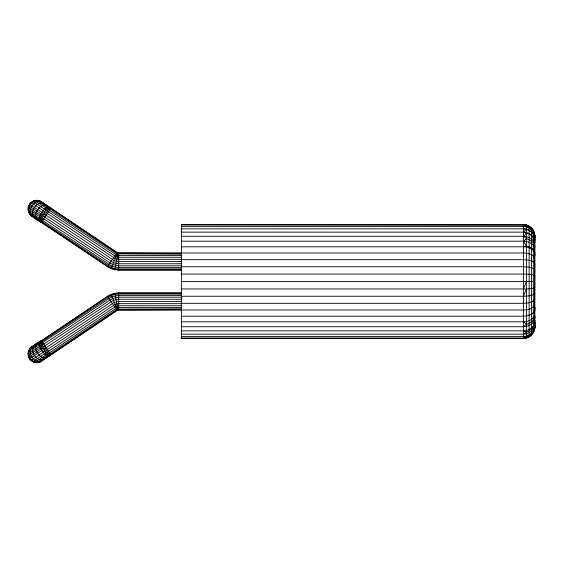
<?xml version="1.0" encoding="UTF-8"?>
<svg xmlns="http://www.w3.org/2000/svg" width="563" height="563" viewBox="0 0 563 563"><rect width="100%" height="100%" fill="white"/><g stroke="black" fill="none" stroke-linecap="round" stroke-linejoin="round"><path stroke-width="0.84" d="M181.406 241.189L523.449 241.189C527.749 241.26 532.598 242.977 534.463 247.164C534.815 266.7 534.766 286.187 534.463 305.779C532.021 309.221 527.369 309.84 523.449 310.002L118.694 310.002L117.111 310.487L48.404 356.47L47.742 356.485C43.133 353.494 39.354 348.145 38.685 342.649L107.596 296.272L111.052 294.428L114.803 293.288L118.694 292.901L181.406 292.901M534.463 305.779L534.85 307.461L534.463 315.836C532.598 320.023 527.749 321.74 523.449 321.811L181.406 321.811M534.576 279.762L534.561 270.55M534.576 298.404L534.561 289.431M534.576 314.175L534.54 306.624M523.449 326.73C529.347 326.906 535.723 322.388 534.85 315.927L534.463 315.836L534.85 315.927C534.808 322.592 527.102 323.014 523.449 326.73L181.406 326.73M181.406 334.169L523.449 334.169C529.797 334.295 535.568 328.701 534.85 322.212C533.823 327.455 528.629 330.91 523.449 330.868L181.406 330.868M181.406 338.018L523.449 338.018C529.973 338.089 535.427 332.071 534.85 325.583L534.561 327.701L534.85 325.583M181.406 270.099L118.694 270.099L114.803 269.712L111.052 268.572L107.596 266.728L41.416 222.42C34.28 219.028 22.527 211.055 31.028 202.581C37.862 196.649 45.293 204.805 50.93 208.211L117.111 252.513L118.694 252.998L523.449 252.998C527.369 253.16 532.021 253.779 534.463 257.221M534.85 327.103C534.885 333.205 529.551 338.546 523.449 338.504L181.406 338.504L181.406 224.496L523.449 224.496C529.551 224.454 534.885 229.795 534.85 235.897L534.85 327.103L534.463 329.644L534.85 325.836L534.463 326.357M534.54 268.213L534.576 259.649M534.85 307.461L534.463 311.058C532.345 314.935 527.545 316.089 523.449 316.202L181.406 316.202M534.561 322.761L534.85 320.396L534.463 320.023M534.561 305.012L534.561 300.741M181.406 309.713L117.491 309.953L41.169 361.312C37.249 363.825 31.535 362.382 29.297 358.3C24.603 349.834 35.258 343.592 41.578 340.819L107.758 296.518L111.164 294.695L114.859 293.569L118.694 293.189L181.406 293.189M33.618 216.896C21.028 211.85 32.985 193.496 42.746 202.926C38.27 198.127 29.367 200.85 28.312 207.304L40.198 215.263L43.794 218.873L112.691 264.624L118.694 265.82L181.406 265.82M181.406 297.18L118.694 297.18L112.691 298.376L43.794 344.127L40.198 347.737L28.312 355.696C29.367 362.15 38.27 364.873 42.746 360.074C32.985 369.504 21.028 351.15 33.618 346.104M534.561 287.109L534.561 282.352M534.463 329.644L534.85 326.765L534.463 329.693L531.965 334.183M534.561 325.66L534.85 323.556L534.463 323.549M534.561 325.597L534.85 323.556M534.85 322.212C535.04 329.052 528.01 331.1 523.449 334.169M534.59 322.078L534.85 320.396M534.85 297.679L534.463 300.079C531.634 302.943 527.228 303.119 523.449 303.316L181.406 303.316M114.803 269.712L118.139 252.942M534.59 311.248L534.85 310.016M181.406 269.811L118.694 269.811L114.859 269.431L111.164 268.305L107.758 266.482L38.685 220.351C39.354 214.855 43.133 209.506 47.742 206.515L48.404 206.53L117.491 253.047L181.406 253.287M181.406 288.939L523.449 288.939L526.398 281.5M42.591 360.207C32.577 368.765 21.802 349.799 34.47 345.675L30.536 348.103L28.424 351.868L112.009 296.736L118.694 295.406L181.406 295.406M181.406 296.258L523.449 296.258L526.398 289.065L533.323 288.355L534.85 287.594M111.052 268.572L117.604 252.78M533.323 331.093L534.85 325.836C535.019 332.494 528.889 336.027 523.449 338.018M31.028 360.419L43.147 352.311L46.173 347.681L40.993 349.144L28.804 357.301M107.596 266.728L117.111 252.513M32.823 361.65L44.442 353.867L47.405 349.524L115.176 304.365L118.694 303.668L181.406 303.668M43.963 358.631L43.14 359.771L50.769 354.549L39.185 362.206M34.871 362.382L45.694 355.133L48.552 351.235L115.964 306.272L118.694 305.73L181.406 305.73M48.404 356.47L50.93 354.789L41.416 340.58L30.536 348.103M533.323 331.058C531.219 334.436 527.411 336.498 523.449 336.561L181.406 336.561M37.038 362.572L46.813 356.027L49.537 352.705L116.647 307.905L118.694 307.497L181.406 307.497M28.15 354.028L39.551 346.393L42.809 342.656M38.946 344.823L42.056 341.53L111.488 295.484L115.021 294.407L118.694 294.048L181.406 294.048M534.463 242.977C532.795 238.557 527.946 236.312 523.449 236.27C527.102 239.993 534.808 240.408 534.85 247.08L534.463 247.164L534.85 247.08L534.463 242.977L534.85 242.604C534.773 237.889 530.803 234.201 526.398 233.209L523.449 236.27L181.406 236.27M47.742 356.485L50.297 353.838L117.167 309.164L181.406 308.855M526.398 233.209L523.449 232.132C528.129 232.16 532.929 234.855 534.463 239.451L534.85 239.444C534.801 234.581 531.022 230.429 526.398 229.289L523.449 232.132L181.406 232.132M46.842 357.287L46.053 358.047C39.727 358.912 33.006 348.976 36.827 343.662L37.918 343.367C26.158 346.146 36.553 365.366 45.195 358.392M29.241 349.848L38.65 343.55L41.578 340.819L38.685 342.649M40.993 349.144L44.941 345.844L113.48 300.276L118.694 299.242L181.406 299.242M43.935 359.236C35.23 367.899 23.386 349.018 35.209 345.182M526.398 238.761L523.449 241.189L526.398 246.094C530.043 246.756 534.512 248.797 534.85 252.984C533.337 248.339 527.827 246.883 523.449 246.798L181.406 246.798M41.169 361.312L42.865 359.947M529.741 336.118L531.507 334.767M41.578 340.819L39.044 342.177M29.593 358.786L114.331 302.324L118.694 301.451L181.406 301.451M43.147 352.311L47.405 349.524M44.442 353.867L48.552 351.235M45.694 355.133L49.537 352.705M46.813 356.027L50.297 353.838M38.65 343.55L42.056 341.53M39.551 346.393L43.794 344.127M32.232 346.738L33.555 346.139M526.398 337.694L528.46 336.85M40.198 347.737L44.941 345.844M534.85 268.797L529.15 267.144L523.449 266.742L181.406 266.742M524.927 338.103L523.449 338.504L523.449 224.496C529.262 225.277 534.709 229.711 534.85 235.897M523.449 246.798L526.398 246.094M523.449 296.258L529.15 295.856L534.85 294.203M523.449 336.561L526.398 336.54M181.406 224.982L526.398 225.306M181.406 226.439L523.449 226.439C527.425 226.432 531.247 228.543 533.323 231.942M181.406 228.831L523.449 228.831C528.664 228.754 533.14 232.399 534.85 237.164L534.463 233.307M181.406 254.145L117.167 253.836L37.038 200.428M181.406 255.503L118.694 255.503L116.647 255.095L34.871 200.618M181.406 257.27L118.694 257.27L115.964 256.728L32.823 201.35M181.406 259.332L118.694 259.332L115.176 258.635L31.028 202.581M181.406 259.684L523.449 259.684C527.228 259.881 531.634 260.057 534.463 262.921M181.406 261.549L118.694 261.549L114.331 260.676L29.593 204.214M181.406 263.758L118.694 263.758L113.48 262.724L44.941 217.156L40.993 213.856L28.804 205.699M181.406 267.594L118.694 267.594L112.009 266.264L28.424 211.132L30.536 214.897L34.47 217.325C21.802 213.201 32.577 194.235 42.591 202.793M181.406 268.952L118.694 268.952L115.021 268.593L111.488 267.516L29.241 213.152M181.406 274.061L523.449 274.061L529.15 274.258L534.463 275.159M181.406 281.5L534.463 281.5M39.044 220.823L41.578 222.181L38.65 219.45M523.449 288.939L526.398 289.065M523.449 226.439L526.398 226.812L529.15 227.909L531.507 229.662M523.449 228.831L526.398 229.289M40.993 213.856L46.173 215.319L43.147 210.689M523.449 330.868L526.398 332.043M40.198 215.263L44.941 217.156M35.209 217.818C23.386 213.982 35.23 195.101 43.935 203.764M32.232 216.262L33.555 216.861M28.15 208.972L39.551 216.607L43.794 218.873M526.398 226.769L523.449 224.982C527.454 225.045 531.247 227.206 533.323 230.633M30.536 214.897L41.578 222.181M39.185 200.794L50.769 208.451L43.14 203.229L43.963 204.369M38.685 220.351L41.416 222.42L50.93 208.211L48.404 206.53M41.169 201.688L42.865 203.053M523.449 321.811L526.398 324.239M45.195 204.608C36.553 197.634 26.158 216.854 37.918 219.633L36.827 219.338C33.006 214.024 39.727 204.088 46.053 204.953L46.842 205.713M534.463 275.011L534.85 275.406M47.742 206.515L50.297 209.162M38.946 218.177L42.056 221.47M39.551 216.607L42.809 220.344M46.813 206.973L49.537 210.295M45.694 207.867L48.552 211.765M44.442 209.133L47.405 213.476M107.596 296.272L117.111 310.487M533.323 231.907L534.463 234.595L534.85 237.417L534.463 233.356M533.323 231.625L534.174 233.631M111.052 294.428L117.604 310.22M114.803 293.288L118.139 310.058M534.59 263.716L534.85 265.321M534.59 235.454L534.85 237.164L534.561 235.017M534.561 238.818L534.85 240.788L534.54 237.466M534.463 236.643L534.85 239.444M534.463 234.56L534.85 237.417M534.463 239.451L534.85 242.604M534.54 252.66L534.85 255.539L534.576 249.676M534.463 232.941L534.463 330.059M533.323 230.197L533.323 332.803M531.507 227.832L531.507 335.168M529.15 226.023L529.15 336.977M526.398 224.883L526.398 338.117M118.694 252.998L118.694 270.099M118.694 292.901L118.694 310.002"/></g></svg>
